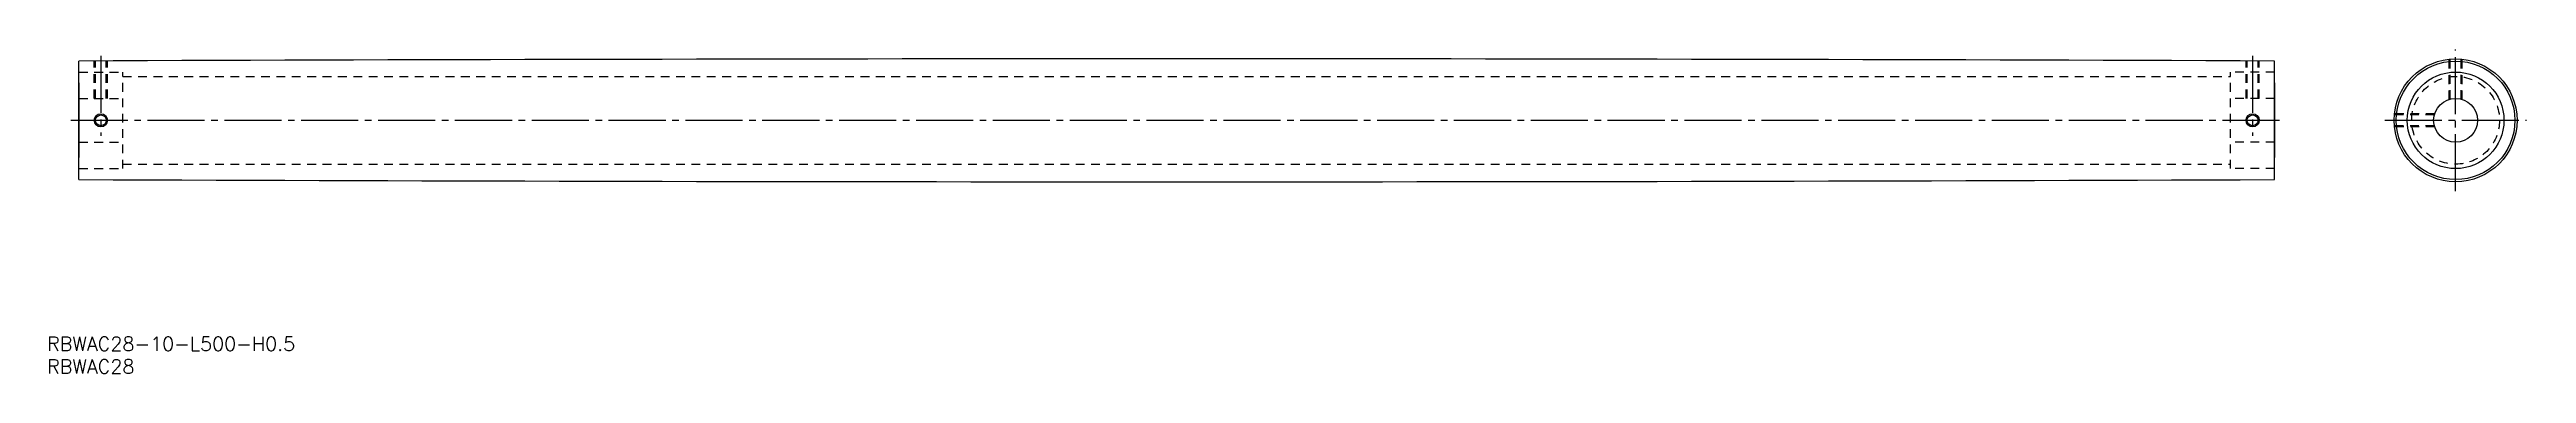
# Model space of a CAD drawing. Extents: x 56 to 620, y 211 to 285.
import ezdxf

# ---------------------------------------------------------------- set-up
doc = ezdxf.new("R2010")
doc.units = 0
doc.linetypes.add('CENTER', pattern=[17.5, 13, -1.5, 1.5, -1.5])
doc.linetypes.add('DASHED', pattern=[3.5, 2, -1.5])
doc.layers.get('0').update_dxf_attribs({"linetype": 'CONTINUOUS'})
doc.layers.add('CENTER', color=1, linetype='CENTER')
doc.styles.get("Standard").update_dxf_attribs({"font": 'txt.shx', "bigfont": '@extfont2.shx'})

msp = doc.modelspace()

# ---------------------------------------------------------------- linework, layer by layer
at = {"color": 3, "linetype": 'DASHED'}
for p, q in [((602.56, 273.2), (602.56, 282.35)), ((602.83, 273.27), (602.83, 282.37)), ((605.29, 273.27), (605.29, 282.37)), ((605.56, 273.2), (605.56, 282.35)), ((62.83, 279.43), (72.83, 279.43)), ((66.33, 273.43), (66.33, 281.94)), ((66.6, 273.43), (66.6, 281.94)), ((69.06, 273.43), (69.06, 281.95)), ((69.33, 273.43), (69.33, 281.95)), ((72.83, 257.43), (72.83, 279.43)), ((72.83, 278.43), (552.83, 278.43)), ((552.83, 257.43), (552.83, 279.43)), ((562.83, 279.43), (552.83, 279.43)), ((556.33, 273.43), (556.33, 281.95)), ((556.6, 273.43), (556.6, 281.95)), ((559.06, 273.43), (559.06, 281.94)), ((559.33, 273.43), (559.33, 281.94)), ((62.83, 273.43), (72.83, 273.43)), ((562.83, 273.43), (552.83, 273.43)), ((599.22, 269.66), (590.12, 269.66)), ((599.22, 267.2), (590.12, 267.2)), ((599.29, 269.93), (590.15, 269.93)), ((599.29, 266.93), (590.15, 266.93)), ((62.83, 263.43), (72.83, 263.43)), ((562.83, 263.43), (552.83, 263.43)), ((62.83, 257.43), (72.83, 257.43)), ((72.83, 258.43), (552.83, 258.43)), ((562.83, 257.43), (552.83, 257.43))]:
    msp.add_line(p, q, dxfattribs=at)
at = {"color": 7, "linetype": 'CONTINUOUS'}
for p, q in [((62.83, 254.93), (62.83, 281.93)), ((62.83, 254.93), (62.83, 281.93)), ((62.83, 276.93), (62.83, 259.93)), ((562.83, 254.93), (562.83, 281.93)), ((562.83, 276.93), (562.83, 259.93))]:
    msp.add_line(p, q, dxfattribs=at)
for centre, radius in [((604.06, 268.43), 14), ((604.06, 268.43), 13.5), ((604.06, 268.43), 11), ((604.06, 268.43), 5), ((67.83, 268.43), 1.23), ((557.83, 268.43), 1.23)]:
    msp.add_circle(centre, radius, dxfattribs=at)
at = {"color": 3, "linetype": 'DASHED'}
msp.add_circle((604.06, 268.43), 10, dxfattribs=at)
at = {"color": 3, "linetype": 'CONTINUOUS'}
for centre in [(67.83, 268.43), (557.83, 268.43)]:
    msp.add_circle(centre, 1.5, dxfattribs=at)
at = {"color": 7, "linetype": 'CONTINUOUS'}
for centre, start, end in [((312.83, -62217.82), 89.7708172, 90.2291828), ((312.83, 62754.68), 269.7708172, 270.2291828)]:
    msp.add_arc(centre, 62500.25, start, end, dxfattribs=at)
at = {"layer": 'CENTER', "color": 1, "linetype": 'CENTER'}
for p, q in [((67.83, 283.14), (67.83, 264.93)), ((557.83, 283.14), (557.83, 264.93)), ((604.06, 252.3), (604.06, 284.56)), ((60.96, 268.43), (564.7, 268.43)), ((587.94, 268.43), (620.19, 268.43))]:
    msp.add_line(p, q, dxfattribs=at)

# ---------------------------------------------------------------- texts
at = {"color": 7, "linetype": 'CONTINUOUS'}
for s, p in [('RBWAC28-10-L500-H0.5', (55.59, 215.91)), ('RBWAC28', (55.59, 210.76))]:
    msp.add_text(s, height=3.2, dxfattribs=at).set_placement(p)

doc.saveas('drawing.dxf')
